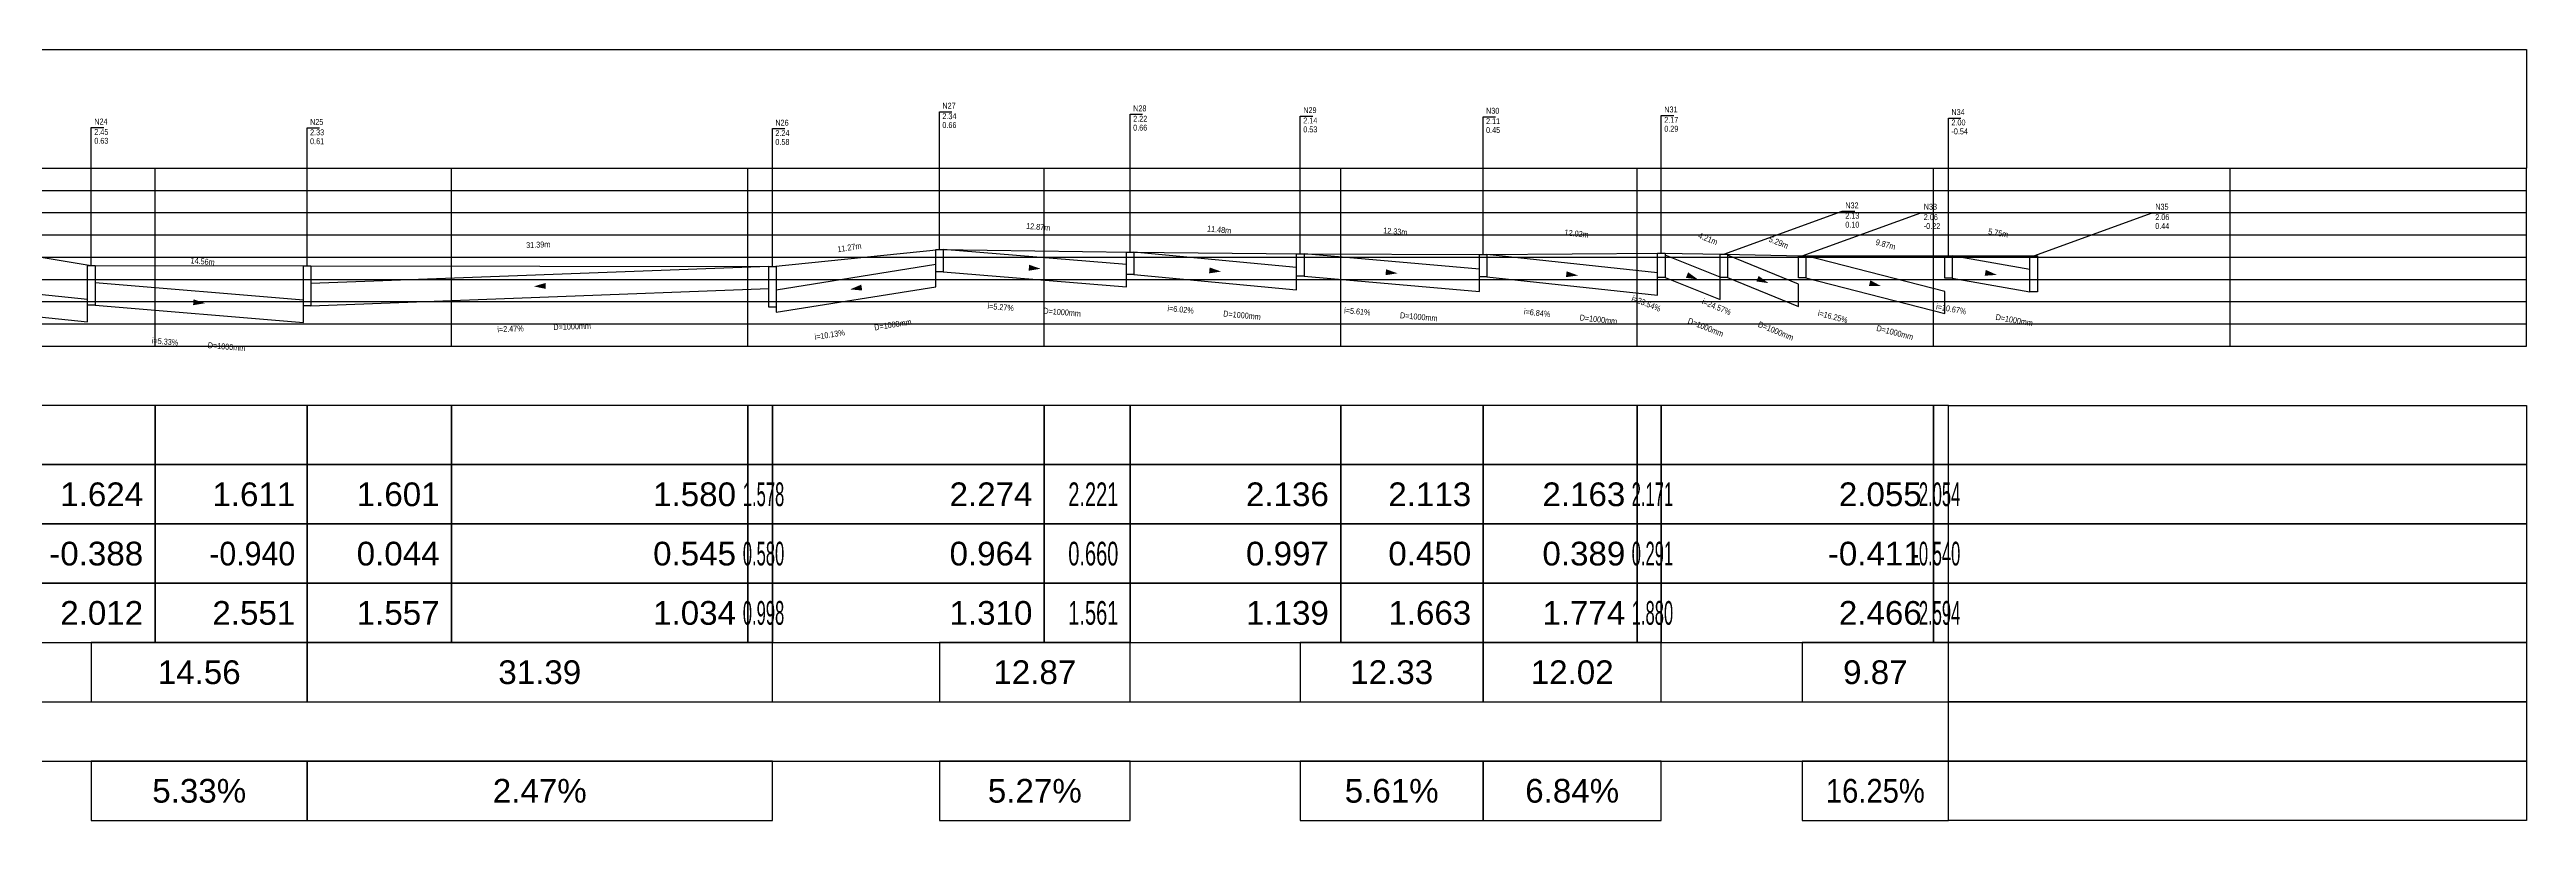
# Model space of a CAD drawing. Extents: x -160 to 364724, y -100 to 7353297.
# Drawn here: x 360245.3 to 360412.4, y 7348666.7 to 7348718.7 of the extents above; entities that cross this region are included whole.
import ezdxf
from ezdxf.enums import TextEntityAlignment as Align

# ---------------------------------------------------------------- set-up
doc = ezdxf.new("R2010")
doc.units = 0
doc.header["$LTSCALE"] = 5
for name, color, linetype in [('PS_IND_COMPRIMENTO', 7, 'Continuous'), ('PS_IND_DIAMETRO', 7, 'Continuous'), ('PS_IND_FLUXO', 3, 'Continuous'), ('PS_IND_INCLINACAO', 7, 'Continuous'), ('PS_PERFIL_CAIXAS', 7, 'Continuous'), ('PS_PERFIL_COTA_LIN', 7, 'Continuous'), ('PS_PERFIL_COTA_TXT', 5, 'Continuous'), ('PS_PERFIL_GRADE', 8, 'Continuous'), ('PS_PERFIL_TERRENO', 3, 'Continuous'), ('PS_PERFIL_TUBO', 7, 'Continuous'), ('PS_PONTOS_IDENTIFICACAO_LIN', 7, 'Continuous'), ('PS_PONTOS_IDENTIFICACAO_TXT', 7, 'Continuous')]:
    doc.layers.add(name, color=color, linetype=linetype)
doc.styles.get("Standard").update_dxf_attribs({"font": 'arial.ttf'})

# ---------------------------------------------------------------- blocks, each defined once
blk = doc.blocks.new('*U709')
at = {"layer": 'PS_PERFIL_GRADE', "linetype": 'Continuous'}
for p, q in [((0, 0), (0, 12)), ((0, 12), (480, 12)), ((20, 0), (20, 12)), ((40, 0), (40, 12)), ((60, 0), (60, 12)), ((80, 0), (80, 12)), ((100, 0), (100, 12)), ((120, 0), (120, 12)), ((140, 0), (140, 12)), ((160, 0), (160, 12)), ((180, 0), (180, 12)), ((200, 0), (200, 12)), ((220, 0), (220, 12)), ((240, 0), (240, 12)), ((260, 0), (260, 12)), ((280, 0), (280, 12)), ((300, 0), (300, 12)), ((320, 0), (320, 12)), ((340, 0), (340, 12)), ((360, 0), (360, 12)), ((380, 0), (380, 12)), ((400, 0), (400, 12)), ((420, 0), (420, 12)), ((440, 0), (440, 12)), ((460, 0), (460, 12)), ((480, 0), (480, 12)), ((0, 10.5), (480, 10.5)), ((0, 9), (480, 9)), ((0, 7.5), (480, 7.5)), ((0, 6), (480, 6)), ((0, 4.5), (480, 4.5)), ((0, 3), (480, 3)), ((0, 1.5), (480, 1.5)), ((0, 0), (480, 0))]:
    blk.add_line(p, q, dxfattribs=at)
blk.add_lwpolyline([(0, 12), (0, 20), (480, 20), (480, 12)], dxfattribs=at)
at = {"layer": 'PS_PERFIL_GRADE'}
for s, p in [('6', (-0.8, 12)), ('5', (-0.8, 10.5)), ('4', (-0.8, 9)), ('3', (-0.8, 7.5)), ('2', (-0.8, 6)), ('1', (-0.8, 4.5)), ('0', (-0.8, 3)), ('-1', (-0.8, 1.5)), ('-2', (-0.8, 0))]:
    blk.add_text(s, height=1.6, dxfattribs=at).set_placement(p, align=Align.MIDDLE_RIGHT)

msp = doc.modelspace()

# ---------------------------------------------------------------- linework, layer by layer
at = {"layer": 'PS_IND_FLUXO'}
for points in [[(360311.354, 7348703.992, 0.4, 0, 0), (360312.152, 7348703.927, 0, 0, 0)], [(360323.529, 7348703.812, 0.4, 0, 0), (360324.326, 7348703.737, 0, 0, 0)], [(360335.433, 7348703.69, 0.4, 0, 0), (360336.23, 7348703.62, 0, 0, 0)], [(360347.612, 7348703.557, 0.4, 0, 0), (360348.408, 7348703.471, 0, 0, 0)], [(360355.758, 7348703.499, 0.4, 0, 0), (360356.501, 7348703.202, 0, 0, 0)], [(360375.878, 7348703.651, 0.4, 0, 0), (360376.666, 7348703.512, 0, 0, 0)], [(360278.752, 7348702.766, 0.4, 0, 0), (360277.953, 7348702.736, 0, 0, 0)], [(360300.077, 7348702.657, 0.4, 0, 0), (360299.287, 7348702.532, 0, 0, 0)], [(360360.513, 7348703.257, 0.4, 0, 0), (360361.254, 7348702.956, 0, 0, 0)], [(360368.076, 7348702.953, 0.4, 0, 0), (360368.851, 7348702.754, 0, 0, 0)], [(360254.978, 7348701.666, 0.4, 0, 0), (360255.776, 7348701.6, 0, 0, 0)]]:
    msp.add_lwpolyline(points, format="xyseb", dxfattribs=at)
at = {"layer": 'PS_PERFIL_CAIXAS', "linetype": 'Continuous'}
for points in [[(360247.847, 7348704.155), (360248.347, 7348704.155), (360248.347, 7348701.464), (360247.847, 7348701.464)], [(360262.407, 7348704.128), (360262.907, 7348704.128), (360262.907, 7348701.42), (360262.407, 7348701.42)], [(360293.798, 7348704.078), (360294.298, 7348704.078), (360294.298, 7348701.326), (360293.798, 7348701.326)], [(360305.067, 7348705.218), (360305.567, 7348705.218), (360305.567, 7348703.718), (360305.067, 7348703.718)], [(360317.939, 7348705.043), (360318.439, 7348705.043), (360318.439, 7348703.543), (360317.939, 7348703.543)], [(360329.416, 7348704.924), (360329.916, 7348704.924), (360329.916, 7348703.424), (360329.416, 7348703.424)], [(360341.748, 7348704.881), (360342.248, 7348704.881), (360342.248, 7348703.381), (360341.748, 7348703.381)], [(360353.772, 7348704.968), (360354.272, 7348704.968), (360354.272, 7348703.344), (360353.772, 7348703.344)], [(360357.986, 7348704.899), (360358.486, 7348704.899), (360358.486, 7348703.332), (360357.986, 7348703.332)], [(360363.28, 7348704.806), (360363.78, 7348704.806), (360363.78, 7348703.306), (360363.28, 7348703.306)], [(360373.146, 7348704.792), (360373.646, 7348704.792), (360373.646, 7348703.292), (360373.146, 7348703.292)], [(360378.898, 7348704.807), (360379.398, 7348704.807), (360379.398, 7348702.371), (360378.898, 7348702.371)]]:
    msp.add_lwpolyline(points, close=True, dxfattribs=at)
at = {"layer": 'PS_PERFIL_COTA_LIN', "linetype": 'Continuous'}
for points in [[(360236.478, 7348694.711), (360236.478, 7348690.711), (360252.394, 7348690.711), (360252.394, 7348694.711)], [(360252.394, 7348694.711), (360252.394, 7348690.711), (360262.657, 7348690.711), (360262.657, 7348694.711)], [(360262.657, 7348694.711), (360262.657, 7348690.711), (360272.394, 7348690.711), (360272.394, 7348694.711)], [(360272.394, 7348694.711), (360272.394, 7348690.711), (360292.394, 7348690.711), (360292.394, 7348694.711)], [(360292.394, 7348694.711), (360292.394, 7348690.711), (360294.048, 7348690.711), (360294.048, 7348694.711)], [(360294.048, 7348694.711), (360294.048, 7348690.711), (360312.394, 7348690.711), (360312.394, 7348694.711)], [(360312.394, 7348694.711), (360312.394, 7348690.711), (360318.189, 7348690.711), (360318.189, 7348694.711)], [(360318.189, 7348694.711), (360318.189, 7348690.711), (360332.394, 7348690.711), (360332.394, 7348694.711)], [(360332.394, 7348694.711), (360332.394, 7348690.711), (360341.998, 7348690.711), (360341.998, 7348694.711)], [(360341.998, 7348694.711), (360341.998, 7348690.711), (360352.394, 7348690.711), (360352.394, 7348694.711)], [(360352.394, 7348694.711), (360352.394, 7348690.711), (360354.022, 7348690.711), (360354.022, 7348694.711)], [(360354.022, 7348694.711), (360354.022, 7348690.711), (360372.394, 7348690.711), (360372.394, 7348694.711)], [(360372.394, 7348694.711), (360372.394, 7348690.711), (360373.396, 7348690.711), (360373.396, 7348694.711)], [(360412.394, 7348694.711), (360412.394, 7348690.711), (360373.396, 7348690.711), (360373.396, 7348694.711)], [(360236.478, 7348690.711), (360236.478, 7348686.711), (360252.394, 7348686.711), (360252.394, 7348690.711)], [(360252.394, 7348690.711), (360252.394, 7348686.711), (360262.657, 7348686.711), (360262.657, 7348690.711)], [(360262.657, 7348690.711), (360262.657, 7348686.711), (360272.394, 7348686.711), (360272.394, 7348690.711)], [(360272.394, 7348690.711), (360272.394, 7348686.711), (360292.394, 7348686.711), (360292.394, 7348690.711)], [(360292.394, 7348690.711), (360292.394, 7348686.711), (360294.048, 7348686.711), (360294.048, 7348690.711)], [(360294.048, 7348690.711), (360294.048, 7348686.711), (360312.394, 7348686.711), (360312.394, 7348690.711)], [(360312.394, 7348690.711), (360312.394, 7348686.711), (360318.189, 7348686.711), (360318.189, 7348690.711)], [(360318.189, 7348690.711), (360318.189, 7348686.711), (360332.394, 7348686.711), (360332.394, 7348690.711)], [(360332.394, 7348690.711), (360332.394, 7348686.711), (360341.998, 7348686.711), (360341.998, 7348690.711)], [(360341.998, 7348690.711), (360341.998, 7348686.711), (360352.394, 7348686.711), (360352.394, 7348690.711)], [(360352.394, 7348690.711), (360352.394, 7348686.711), (360354.022, 7348686.711), (360354.022, 7348690.711)], [(360354.022, 7348690.711), (360354.022, 7348686.711), (360372.394, 7348686.711), (360372.394, 7348690.711)], [(360372.394, 7348690.711), (360372.394, 7348686.711), (360373.396, 7348686.711), (360373.396, 7348690.711)], [(360412.394, 7348690.711), (360412.394, 7348686.711), (360373.396, 7348686.711), (360373.396, 7348690.711)], [(360236.478, 7348686.711), (360236.478, 7348682.711), (360252.394, 7348682.711), (360252.394, 7348686.711)], [(360252.394, 7348686.711), (360252.394, 7348682.711), (360262.657, 7348682.711), (360262.657, 7348686.711)], [(360262.657, 7348686.711), (360262.657, 7348682.711), (360272.394, 7348682.711), (360272.394, 7348686.711)], [(360272.394, 7348686.711), (360272.394, 7348682.711), (360292.394, 7348682.711), (360292.394, 7348686.711)], [(360292.394, 7348686.711), (360292.394, 7348682.711), (360294.048, 7348682.711), (360294.048, 7348686.711)], [(360294.048, 7348686.711), (360294.048, 7348682.711), (360312.394, 7348682.711), (360312.394, 7348686.711)], [(360312.394, 7348686.711), (360312.394, 7348682.711), (360318.189, 7348682.711), (360318.189, 7348686.711)], [(360318.189, 7348686.711), (360318.189, 7348682.711), (360332.394, 7348682.711), (360332.394, 7348686.711)], [(360332.394, 7348686.711), (360332.394, 7348682.711), (360341.998, 7348682.711), (360341.998, 7348686.711)], [(360341.998, 7348686.711), (360341.998, 7348682.711), (360352.394, 7348682.711), (360352.394, 7348686.711)], [(360352.394, 7348686.711), (360352.394, 7348682.711), (360354.022, 7348682.711), (360354.022, 7348686.711)], [(360354.022, 7348686.711), (360354.022, 7348682.711), (360372.394, 7348682.711), (360372.394, 7348686.711)], [(360372.394, 7348686.711), (360372.394, 7348682.711), (360373.396, 7348682.711), (360373.396, 7348686.711)], [(360412.394, 7348686.711), (360412.394, 7348682.711), (360373.396, 7348682.711), (360373.396, 7348686.711)], [(360236.478, 7348682.711), (360236.478, 7348678.711), (360252.394, 7348678.711), (360252.394, 7348682.711)], [(360252.394, 7348682.711), (360252.394, 7348678.711), (360262.657, 7348678.711), (360262.657, 7348682.711)], [(360262.657, 7348682.711), (360262.657, 7348678.711), (360272.394, 7348678.711), (360272.394, 7348682.711)], [(360272.394, 7348682.711), (360272.394, 7348678.711), (360292.394, 7348678.711), (360292.394, 7348682.711)], [(360292.394, 7348682.711), (360292.394, 7348678.711), (360294.048, 7348678.711), (360294.048, 7348682.711)], [(360294.048, 7348682.711), (360294.048, 7348678.711), (360312.394, 7348678.711), (360312.394, 7348682.711)], [(360312.394, 7348682.711), (360312.394, 7348678.711), (360318.189, 7348678.711), (360318.189, 7348682.711)], [(360318.189, 7348682.711), (360318.189, 7348678.711), (360332.394, 7348678.711), (360332.394, 7348682.711)], [(360332.394, 7348682.711), (360332.394, 7348678.711), (360341.998, 7348678.711), (360341.998, 7348682.711)], [(360341.998, 7348682.711), (360341.998, 7348678.711), (360352.394, 7348678.711), (360352.394, 7348682.711)], [(360352.394, 7348682.711), (360352.394, 7348678.711), (360354.022, 7348678.711), (360354.022, 7348682.711)], [(360354.022, 7348682.711), (360354.022, 7348678.711), (360372.394, 7348678.711), (360372.394, 7348682.711)], [(360372.394, 7348682.711), (360372.394, 7348678.711), (360373.396, 7348678.711), (360373.396, 7348682.711)], [(360412.394, 7348682.711), (360412.394, 7348678.711), (360373.396, 7348678.711), (360373.396, 7348682.711)], [(360248.097, 7348678.711), (360248.097, 7348674.711), (360262.657, 7348674.711), (360262.657, 7348678.711)], [(360262.657, 7348678.711), (360262.657, 7348674.711), (360294.048, 7348674.711), (360294.048, 7348678.711)], [(360305.317, 7348678.711), (360305.317, 7348674.711), (360318.189, 7348674.711), (360318.189, 7348678.711)], [(360329.666, 7348678.711), (360329.666, 7348674.711), (360341.998, 7348674.711), (360341.998, 7348678.711)], [(360341.998, 7348678.711), (360341.998, 7348674.711), (360354.022, 7348674.711), (360354.022, 7348678.711)], [(360363.53, 7348678.711), (360363.53, 7348674.711), (360373.396, 7348674.711), (360373.396, 7348678.711)], [(360412.394, 7348678.711), (360412.394, 7348674.711), (360373.396, 7348674.711), (360373.396, 7348678.711)], [(360412.394, 7348674.711), (360412.394, 7348670.711), (360373.396, 7348670.711), (360373.396, 7348674.711)], [(360248.097, 7348670.711), (360248.097, 7348666.711), (360262.657, 7348666.711), (360262.657, 7348670.711)], [(360262.657, 7348670.711), (360262.657, 7348666.711), (360294.048, 7348666.711), (360294.048, 7348670.711)], [(360305.317, 7348670.711), (360305.317, 7348666.711), (360318.189, 7348666.711), (360318.189, 7348670.711)], [(360329.666, 7348670.711), (360329.666, 7348666.711), (360341.998, 7348666.711), (360341.998, 7348670.711)], [(360341.998, 7348670.711), (360341.998, 7348666.711), (360354.022, 7348666.711), (360354.022, 7348670.711)], [(360363.53, 7348670.711), (360363.53, 7348666.711), (360373.396, 7348666.711), (360373.396, 7348670.711)], [(360412.394, 7348670.711), (360412.394, 7348666.711), (360373.396, 7348666.711), (360373.396, 7348670.711)]]:
    msp.add_lwpolyline(points, close=True, dxfattribs=at)
for points in [[(360252.394, 7348678.711), (360262.657, 7348678.711)], [(360272.394, 7348678.711), (360292.394, 7348678.711)], [(360292.394, 7348678.711), (360294.048, 7348678.711)], [(360312.394, 7348678.711), (360318.189, 7348678.711)], [(360332.394, 7348678.711), (360341.998, 7348678.711)], [(360352.394, 7348678.711), (360354.022, 7348678.711)], [(360372.394, 7348678.711), (360373.396, 7348678.711)], [(360236.478, 7348674.711), (360252.394, 7348674.711)], [(360252.394, 7348674.711), (360262.657, 7348674.711)], [(360252.394, 7348674.711), (360262.657, 7348674.711)], [(360262.657, 7348674.711), (360272.394, 7348674.711)], [(360272.394, 7348674.711), (360292.394, 7348674.711)], [(360272.394, 7348674.711), (360292.394, 7348674.711)], [(360292.394, 7348674.711), (360294.048, 7348674.711)], [(360292.394, 7348674.711), (360294.048, 7348674.711)], [(360294.048, 7348674.711), (360312.394, 7348674.711)], [(360312.394, 7348674.711), (360318.189, 7348674.711)], [(360312.394, 7348674.711), (360318.189, 7348674.711)], [(360318.189, 7348674.711), (360332.394, 7348674.711)], [(360332.394, 7348674.711), (360341.998, 7348674.711)], [(360332.394, 7348674.711), (360341.998, 7348674.711)], [(360341.998, 7348674.711), (360352.394, 7348674.711)], [(360352.394, 7348674.711), (360354.022, 7348674.711)], [(360352.394, 7348674.711), (360354.022, 7348674.711)], [(360354.022, 7348674.711), (360372.394, 7348674.711)], [(360372.394, 7348674.711), (360373.396, 7348674.711)], [(360372.394, 7348674.711), (360373.396, 7348674.711)], [(360236.478, 7348670.711), (360252.394, 7348670.711)], [(360252.394, 7348670.711), (360262.657, 7348670.711)], [(360252.394, 7348670.711), (360262.657, 7348670.711)], [(360262.657, 7348670.711), (360272.394, 7348670.711)], [(360272.394, 7348670.711), (360292.394, 7348670.711)], [(360272.394, 7348670.711), (360292.394, 7348670.711)], [(360292.394, 7348670.711), (360294.048, 7348670.711)], [(360292.394, 7348670.711), (360294.048, 7348670.711)], [(360294.048, 7348670.711), (360312.394, 7348670.711)], [(360312.394, 7348670.711), (360318.189, 7348670.711)], [(360312.394, 7348670.711), (360318.189, 7348670.711)], [(360318.189, 7348670.711), (360332.394, 7348670.711)], [(360332.394, 7348670.711), (360341.998, 7348670.711)], [(360332.394, 7348670.711), (360341.998, 7348670.711)], [(360341.998, 7348670.711), (360352.394, 7348670.711)], [(360352.394, 7348670.711), (360354.022, 7348670.711)], [(360352.394, 7348670.711), (360354.022, 7348670.711)], [(360354.022, 7348670.711), (360372.394, 7348670.711)], [(360372.394, 7348670.711), (360373.396, 7348670.711)], [(360372.394, 7348670.711), (360373.396, 7348670.711)], [(360252.394, 7348666.711), (360262.657, 7348666.711)], [(360272.394, 7348666.711), (360292.394, 7348666.711)], [(360292.394, 7348666.711), (360294.048, 7348666.711)], [(360312.394, 7348666.711), (360318.189, 7348666.711)], [(360332.394, 7348666.711), (360341.998, 7348666.711)], [(360352.394, 7348666.711), (360354.022, 7348666.711)], [(360372.394, 7348666.711), (360373.396, 7348666.711)]]:
    msp.add_lwpolyline(points, dxfattribs=at)
at = {"layer": 'PS_PERFIL_TERRENO', "linetype": 'Continuous'}
msp.add_lwpolyline([(360236.478, 7348706.073), (360248.097, 7348704.155), (360262.657, 7348704.128), (360294.048, 7348704.078), (360305.317, 7348705.218), (360318.189, 7348705.043), (360329.666, 7348704.924), (360341.998, 7348704.881), (360354.022, 7348704.968), (360358.236, 7348704.899), (360363.53, 7348704.806), (360373.396, 7348704.792), (360379.148, 7348704.807)], dxfattribs=at)
at = {"layer": 'PS_PERFIL_TUBO', "linetype": 'Continuous'}
for points in [[(360262.907, 7348701.42), (360293.798, 7348702.582), (360293.798, 7348704.082), (360262.907, 7348702.92)], [(360294.298, 7348700.988), (360305.067, 7348702.701), (360305.067, 7348704.201), (360294.298, 7348702.488)], [(360305.567, 7348703.718), (360317.939, 7348702.701), (360317.939, 7348704.201), (360305.567, 7348705.218)], [(360318.439, 7348703.543), (360329.416, 7348702.506), (360329.416, 7348704.006), (360318.439, 7348705.043)], [(360329.916, 7348703.424), (360341.748, 7348702.386), (360341.748, 7348703.886), (360329.916, 7348704.924)], [(360342.248, 7348703.381), (360353.772, 7348702.148), (360353.772, 7348703.648), (360342.248, 7348704.881)], [(360354.272, 7348703.344), (360357.986, 7348701.857), (360357.986, 7348703.357), (360354.272, 7348704.844)], [(360358.486, 7348703.332), (360363.28, 7348701.381), (360363.28, 7348702.881), (360358.486, 7348704.832)], [(360363.78, 7348703.306), (360373.146, 7348700.901), (360373.146, 7348702.401), (360363.78, 7348704.806)], [(360373.646, 7348703.292), (360378.898, 7348702.371), (360378.898, 7348703.871), (360373.646, 7348704.792)], [(360236.728, 7348701.499), (360247.847, 7348700.343), (360247.847, 7348701.843), (360236.728, 7348702.999)], [(360248.347, 7348701.464), (360262.407, 7348700.301), (360262.407, 7348701.801), (360248.347, 7348702.964)]]:
    msp.add_lwpolyline(points, close=True, dxfattribs=at)
at = {"layer": 'PS_PONTOS_IDENTIFICACAO_LIN', "linetype": 'Continuous'}
for points in [[(360305.317, 7348705.218), (360305.317, 7348714.518), (360306.157, 7348714.518)], [(360318.189, 7348705.043), (360318.189, 7348714.343), (360319.029, 7348714.343)], [(360329.666, 7348704.924), (360329.666, 7348714.224), (360330.506, 7348714.224)], [(360341.998, 7348704.881), (360341.998, 7348714.181), (360342.838, 7348714.181)], [(360354.022, 7348704.968), (360354.022, 7348714.268), (360354.862, 7348714.268)], [(360373.396, 7348704.792), (360373.396, 7348714.092), (360374.236, 7348714.092)], [(360248.097, 7348704.155), (360248.097, 7348713.455), (360248.937, 7348713.455)], [(360262.657, 7348704.128), (360262.657, 7348713.428), (360263.497, 7348713.428)], [(360294.048, 7348704.078), (360294.048, 7348713.378), (360294.888, 7348713.378)], [(360358.236, 7348704.899), (360366.236, 7348707.799), (360367.076, 7348707.799)], [(360363.53, 7348704.806), (360371.53, 7348707.706), (360372.37, 7348707.706)], [(360379.148, 7348704.807), (360387.148, 7348707.707), (360387.988, 7348707.707)]]:
    msp.add_lwpolyline(points, dxfattribs=at)

# ---------------------------------------------------------------- block references
at = {"layer": 'PS_PERFIL_GRADE'}
msp.add_blockref('*U709', (359932.394, 7348698.711), dxfattribs=at)

# ---------------------------------------------------------------- texts
at = {"layer": 'PS_IND_COMPRIMENTO', "width": 0.8}
for s, rotation, p in [('31.39m', 2.15301, (360278.247, 7348705.549)), ('11.27m', 9.03828, (360299.242, 7348705.36)), ('12.87m', 355.30102, (360311.982, 7348706.75)), ('11.48m', 354.60555, (360324.191, 7348706.562)), ('12.33m', 354.98645, (360336.076, 7348706.444)), ('12.02m', 353.89321, (360348.308, 7348706.298)), ('4.21m', 338.16566, (360357.171, 7348705.95)), ('5.29m', 337.85797, (360361.938, 7348705.7)), ('9.87m', 345.60186, (360369.159, 7348705.565)), ('5.75m', 350.05382, (360376.756, 7348706.339)), ('14.56m', 355.2714, (360255.608, 7348704.423))]:
    msp.add_text(s, height=0.4, rotation=rotation, dxfattribs=at).set_placement(p, align=Align.MIDDLE_CENTER)
at = {"layer": 'PS_IND_DIAMETRO', "width": 0.8}
for rotation, p in [(9.03828, (360302.176, 7348700.156)), (355.30102, (360313.597, 7348700.999)), (354.60555, (360325.735, 7348700.791)), (354.98645, (360337.659, 7348700.684)), (353.89321, (360349.78, 7348700.509)), (338.16566, (360357.019, 7348699.978)), (337.85797, (360361.754, 7348699.729)), (350.05382, (360377.837, 7348700.464)), (355.2714, (360257.219, 7348698.671)), (2.15301, (360280.536, 7348700.031)), (345.60186, (360369.782, 7348699.624))]:
    msp.add_text('D=1000mm', height=0.4, rotation=rotation, dxfattribs=at).set_placement(p, align=Align.MIDDLE_CENTER)
at = {"layer": 'PS_IND_INCLINACAO', "width": 0.8}
for s, rotation, p in [('i=23.54%', 338.16566, (360353.009, 7348701.584)), ('i=5.27%', 355.30102, (360309.451, 7348701.339)), ('i=6.02%', 354.60555, (360321.593, 7348701.182)), ('i=5.61%', 354.98645, (360333.515, 7348701.048)), ('i=6.84%', 353.89321, (360345.644, 7348700.951)), ('i=24.57%', 337.85797, (360357.753, 7348701.357)), ('i=16.25%', 345.60186, (360365.597, 7348700.698)), ('i=10.67%', 350.05382, (360373.582, 7348701.211)), ('i=5.33%', 355.2714, (360253.073, 7348699.014)), ('i=2.47%', 2.15301, (360276.379, 7348699.875)), ('i=10.13%', 9.03828, (360297.91, 7348699.477))]:
    msp.add_text(s, height=0.4, rotation=rotation, dxfattribs=at).set_placement(p, align=Align.MIDDLE_CENTER)
at = {"layer": 'PS_PERFIL_COTA_TXT'}
for s, p in [('1.624', (360251.594, 7348688.711)), ('1.611', (360261.857, 7348688.711)), ('1.601', (360271.594, 7348688.711)), ('1.580', (360291.594, 7348688.711)), ('2.274', (360311.594, 7348688.711)), ('2.136', (360331.594, 7348688.711)), ('2.113', (360341.198, 7348688.711)), ('2.163', (360351.594, 7348688.711)), ('2.055', (360371.594, 7348688.711)), ('-0.388', (360251.594, 7348684.711)), ('0.044', (360271.594, 7348684.711)), ('0.545', (360291.594, 7348684.711)), ('0.964', (360311.594, 7348684.711)), ('0.997', (360331.594, 7348684.711)), ('0.450', (360341.198, 7348684.711)), ('0.389', (360351.594, 7348684.711)), ('-0.411', (360371.594, 7348684.711)), ('2.012', (360251.594, 7348680.711)), ('2.551', (360261.857, 7348680.711)), ('1.557', (360271.594, 7348680.711)), ('1.034', (360291.594, 7348680.711)), ('1.310', (360311.594, 7348680.711)), ('1.139', (360331.594, 7348680.711)), ('1.663', (360341.198, 7348680.711)), ('1.774', (360351.594, 7348680.711)), ('2.466', (360371.594, 7348680.711))]:
    msp.add_text(s, height=1.6, dxfattribs=at).set_placement(p, align=Align.MIDDLE_RIGHT)
for s, width, p in [('1.578', 0.5, (360294.848, 7348688.711)), ('2.221', 0.603678, (360317.389, 7348688.711)), ('2.171', 0.5, (360354.822, 7348688.711)), ('2.054', 0.5, (360374.196, 7348688.711)), ('-0.940', 0.91635, (360261.857, 7348684.711)), ('0.580', 0.5, (360294.848, 7348684.711)), ('0.660', 0.603678, (360317.389, 7348684.711)), ('0.291', 0.5, (360354.822, 7348684.711)), ('-0.540', 0.5, (360374.196, 7348684.711)), ('0.998', 0.5, (360294.848, 7348680.711)), ('1.561', 0.603678, (360317.389, 7348680.711)), ('1.880', 0.5, (360354.822, 7348680.711)), ('2.594', 0.5, (360374.196, 7348680.711))]:
    msp.add_text(s, height=1.6, dxfattribs=dict(at, width=width)).set_placement(p, align=Align.MIDDLE_RIGHT)
for s, p in [('14.56', (360255.377, 7348676.711)), ('31.39', (360278.352, 7348676.711)), ('12.87', (360311.753, 7348676.711)), ('12.33', (360335.832, 7348676.711)), ('12.02', (360348.01, 7348676.711)), ('9.87', (360368.463, 7348676.711)), ('5.33%', (360255.377, 7348668.711)), ('2.47%', (360278.352, 7348668.711)), ('5.27%', (360311.753, 7348668.711)), ('5.61%', (360335.832, 7348668.711)), ('6.84%', (360348.01, 7348668.711))]:
    msp.add_text(s, height=1.6, dxfattribs=at).set_placement(p, align=Align.MIDDLE_CENTER)
at = {"layer": 'PS_PERFIL_COTA_TXT', "width": 0.880908}
msp.add_text('16.25%', height=1.6, dxfattribs=at).set_placement((360368.463, 7348668.711), align=Align.MIDDLE_CENTER)
at = {"layer": 'PS_PONTOS_IDENTIFICACAO_TXT', "width": 0.7}
for s, p in [('N24', (360248.297, 7348713.655)), ('N25', (360262.857, 7348713.628)), ('N26', (360294.248, 7348713.578)), ('0.66', (360305.517, 7348713.418)), ('2.34', (360305.517, 7348714.018)), ('N27', (360305.517, 7348714.718)), ('2.22', (360318.389, 7348713.843)), ('N28', (360318.389, 7348714.543)), ('2.14', (360329.866, 7348713.724)), ('N29', (360329.866, 7348714.424)), ('2.11', (360342.198, 7348713.681)), ('N30', (360342.198, 7348714.381)), ('2.17', (360354.222, 7348713.768)), ('N31', (360354.222, 7348714.468)), ('2.00', (360373.596, 7348713.592)), ('N34', (360373.596, 7348714.292)), ('0.63', (360248.297, 7348712.355)), ('2.45', (360248.297, 7348712.955)), ('0.61', (360262.857, 7348712.328)), ('2.33', (360262.857, 7348712.928)), ('0.58', (360294.248, 7348712.278)), ('2.24', (360294.248, 7348712.878)), ('0.66', (360318.389, 7348713.243)), ('0.53', (360329.866, 7348713.124)), ('0.45', (360342.198, 7348713.081)), ('0.29', (360354.222, 7348713.168)), ('-0.54', (360373.596, 7348712.992)), ('0.10', (360366.436, 7348706.699)), ('2.13', (360366.436, 7348707.299)), ('N32', (360366.436, 7348707.999)), ('2.06', (360371.73, 7348707.206)), ('N33', (360371.73, 7348707.906)), ('2.06', (360387.348, 7348707.207)), ('N35', (360387.348, 7348707.907)), ('-0.22', (360371.73, 7348706.606)), ('0.44', (360387.348, 7348706.607))]:
    msp.add_text(s, height=0.4, dxfattribs=at).set_placement(p)

doc.saveas('drawing.dxf')
